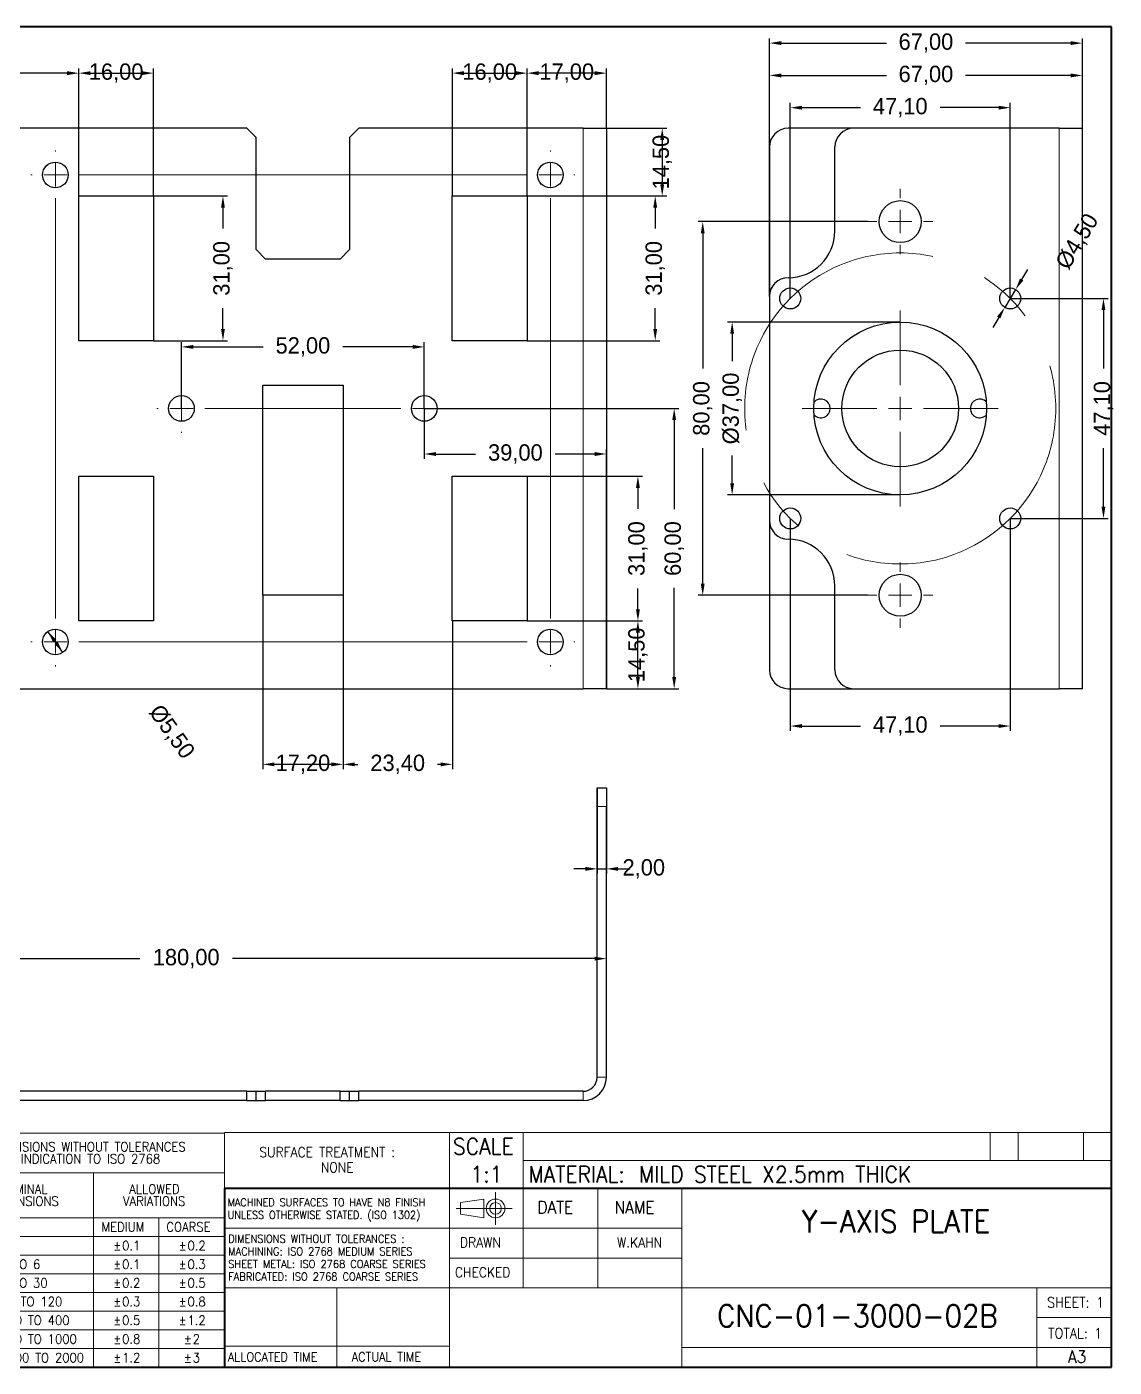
# Model space of a CAD drawing. Header units: millimetres. Extents: x 14 to 816, y 5 to 299.
# Drawn here: x 182.7 to 415.6, y 5 to 292 of the extents above; entities that cross this region are included whole.
import ezdxf

# ---------------------------------------------------------------- set-up
doc = ezdxf.new("R2010")
doc.units = ezdxf.units.MM
doc.header["$PDSIZE"] = -1
doc.linetypes.add('CENTERX2', pattern=[100, 64, -12, 12, -12])
doc.layers.get('0').update_dxf_attribs({"true_color": 0xffffff})
doc.layers.get('Defpoints').update_dxf_attribs({"true_color": 0xffffff})
doc.styles.add('textstyle10', font='standard')
doc.styles.add('textstyle108', font='standard')
doc.styles.add('textstyle109', font='standard')
doc.styles.add('textstyle11', font='standard')
doc.styles.add('textstyle110', font='standard')
doc.styles.add('textstyle111', font='standard')
doc.styles.add('textstyle112', font='standard')
doc.styles.add('textstyle113', font='standard')
doc.styles.add('textstyle114', font='standard')
doc.styles.add('textstyle115', font='standard')
doc.styles.add('textstyle116', font='standard')
doc.styles.add('textstyle117', font='standard')
doc.styles.add('textstyle118', font='standard')
doc.styles.add('textstyle119', font='standard')
doc.styles.add('textstyle12', font='standard')
doc.styles.add('textstyle120', font='standard')
doc.styles.add('textstyle121', font='standard')
doc.styles.add('textstyle122', font='standard')
doc.styles.add('textstyle123', font='standard')
doc.styles.add('textstyle124', font='standard')
doc.styles.add('textstyle125', font='standard')
doc.styles.add('textstyle13', font='standard')
doc.styles.add('textstyle14', font='standard')
doc.styles.add('textstyle15', font='standard')
doc.styles.add('textstyle16', font='standard')
doc.styles.add('textstyle17', font='standard')
doc.styles.add('textstyle18', font='standard')
doc.styles.add('textstyle19', font='standard')
doc.styles.add('textstyle20', font='standard')
doc.styles.add('textstyle21', font='standard')
doc.styles.add('textstyle22', font='standard')
doc.styles.add('textstyle23', font='standard')
doc.styles.add('textstyle24', font='standard')
doc.styles.add('textstyle25', font='standard')
doc.styles.add('textstyle26', font='standard')
doc.styles.add('textstyle27', font='standard')
doc.styles.add('textstyle28', font='standard')
doc.styles.add('textstyle29', font='standard')
doc.styles.add('textstyle30', font='standard')
doc.styles.add('textstyle31', font='standard')
doc.styles.add('textstyle32', font='standard')
doc.styles.add('textstyle33', font='standard')
doc.styles.add('textstyle34', font='standard')
doc.styles.add('textstyle35', font='standard')
doc.styles.add('textstyle36', font='standard')
doc.styles.add('textstyle37', font='standard')
doc.styles.add('textstyle38', font='standard')
doc.styles.add('textstyle39', font='standard')
doc.styles.add('textstyle40', font='standard')
doc.styles.add('textstyle41', font='standard')
doc.styles.add('textstyle42', font='standard')
doc.styles.add('textstyle43', font='standard')
doc.styles.add('textstyle44', font='standard')
doc.styles.add('textstyle45', font='standard')
doc.styles.add('textstyle46', font='standard')
doc.styles.add('textstyle47', font='standard')
doc.styles.add('textstyle48', font='standard')
doc.styles.add('textstyle49', font='standard')
doc.styles.add('textstyle50', font='standard')
doc.styles.add('textstyle51', font='standard')
doc.styles.add('textstyle52', font='standard')
doc.styles.add('textstyle53', font='standard')
doc.styles.add('textstyle54', font='standard')
doc.styles.add('textstyle55', font='standard')
doc.styles.add('textstyle56', font='standard')
doc.styles.add('textstyle57', font='standard')
doc.styles.add('textstyle9', font='standard')
doc.dimstyles.new('QCADDimStyle', dxfattribs={"dimtxt": 3.5, "dimasz": 2.5, "dimexe": 1, "dimexo": 0, "dimgap": 1.524, "dimtad": 1, "dimtoh": 1, "dimdec": 4, "dimzin": 0, "dimdsep": 46, "dimtxsty": 'Standard', "dimcen": 0.09, "dimadec": 0, "dimazin": 0, "dimtfac": 1, "dimtdec": 4, "dimtofl": 0, "dimtmove": 0, "dimatfit": 3, "dimfxl": 1, "dimtolj": 1, "dimtzin": 0, "dimarcsym": 0})

# ---------------------------------------------------------------- blocks, each defined once
blk = doc.blocks.new('SW_NOTE_1')
at = {"color": 0, "linetype": 'Continuous', "lineweight": 0, "char_height": 1.7, "attachment_point": 1}
for s, insert, style in [('DIMENSIONS WITHOUT TOLERANCES :', (0, 2.19), 'textstyle9'), ('MACHINING: ISO 2768 MEDIUM SERIES', (0, -0.51), 'textstyle10'), ('SHEET METAL: ISO 2768 COARSE SERIES', (0, -3.21), 'textstyle11'), ('FABRICATED: ISO 2768 COARSE SERIES', (0, -5.91), 'textstyle12')]:
    blk.add_mtext(s, dxfattribs=dict(at, insert=insert, style=style))
blk = doc.blocks.new('SW_NOTE_2')
at = {"color": 0, "linetype": 'Continuous', "lineweight": 0, "char_height": 1.67, "attachment_point": 1}
for s, insert, style in [('MACHINED SURFACES TO HAVE N8 FINISH', (0, 2.15), 'textstyle13'), ('UNLESS OTHERWISE STATED. (ISO 1302)', (0, -0.52), 'textstyle14')]:
    blk.add_mtext(s, dxfattribs=dict(at, insert=insert, style=style))
blk = doc.blocks.new('SW_TABLEANNOTATION_0')
at = {"color": 0, "linetype": 'Continuous', "lineweight": 0}
for p, q in [((0, 0), (0, -50.13)), ((56, 0), (0, 0)), ((56, -50.13), (56, 0)), ((0, -8.5), (56, -8.5)), ((28, -8.5), (28, -50.13)), ((0, -18.12), (56, -18.12)), ((42, -18.12), (42, -50.13)), ((0, -22.13), (56, -22.13)), ((0, -26.13), (56, -26.13)), ((0, -30.13), (56, -30.13)), ((0, -34.12), (56, -34.12)), ((0, -38.13), (56, -38.13)), ((0, -42.13), (56, -42.13)), ((0, -46.13), (56, -46.13)), ((0, -50.13), (56, -50.13))]:
    blk.add_line(p, q, dxfattribs=at)
at = {"color": 0, "linetype": 'Continuous', "lineweight": 0, "char_height": 2, "attachment_point": 1}
for s, insert, style in [('DIMENSIONS WITHOUT TOLERANCES', (5.31, -1.92), 'textstyle15'), ('INDICATION TO ISO 2768', (12.42, -4.51), 'textstyle16'), ('NOMINAL', (7.74, -10.99), 'textstyle17'), ('ALLOWED', (35.64, -10.99), 'textstyle19'), ('DIMENSIONS', (6.01, -13.57), 'textstyle18'), ('VARIATIONS', (34.3, -13.57), 'textstyle20'), ('MEDIUM', (29.67, -19.09), 'textstyle21'), ('COARSE', (43.58, -19.09), 'textstyle22'), ('0.5 TO 3', (0.5, -23.09), 'textstyle23'), ('%%p', (32.2, -23.09), 'textstyle24'), ('0.1', (34.11, -23.09), 'textstyle25'), ('%%p', (46.2, -23.09), 'textstyle26'), ('0.2', (48.11, -23.09), 'textstyle27'), ('OVER 3 TO 6', (0.5, -27.09), 'textstyle28'), ('%%p', (32.2, -27.09), 'textstyle29'), ('0.1', (34.11, -27.09), 'textstyle30'), ('%%p', (46.2, -27.09), 'textstyle31'), ('0.3', (48.11, -27.09), 'textstyle32'), ('OVER 6 TO 30', (0.5, -31.09), 'textstyle33'), ('%%p', (32.2, -31.09), 'textstyle34'), ('0.2', (34.11, -31.09), 'textstyle35'), ('%%p', (46.2, -31.09), 'textstyle36'), ('0.5', (48.11, -31.09), 'textstyle37'), ('OVER 30 TO 120', (0.5, -35.09), 'textstyle38'), ('%%p', (32.2, -35.09), 'textstyle39'), ('0.3', (34.11, -35.09), 'textstyle40'), ('%%p', (46.2, -35.09), 'textstyle41'), ('0.8', (48.11, -35.09), 'textstyle42'), ('OVER 120 TO 400', (0.5, -39.09), 'textstyle43'), ('%%p', (32.2, -39.09), 'textstyle44'), ('0.5', (34.11, -39.09), 'textstyle45'), ('%%p', (46.2, -39.09), 'textstyle46'), ('1.2', (48.11, -39.09), 'textstyle47'), ('OVER 400 TO 1000', (0.5, -43.09), 'textstyle48'), ('%%p', (32.2, -43.09), 'textstyle49'), ('0.8', (34.11, -43.09), 'textstyle50'), ('%%p', (47.31, -43.09), 'textstyle51'), ('2', (49.21, -43.09), 'textstyle52'), ('OVER 1000 TO 2000', (0.5, -47.09), 'textstyle53'), ('%%p', (32.2, -47.09), 'textstyle54'), ('1.2', (34.11, -47.09), 'textstyle55'), ('%%p', (47.31, -47.09), 'textstyle56'), ('3', (49.21, -47.09), 'textstyle57')]:
    blk.add_mtext(s, dxfattribs=dict(at, insert=insert, style=style))
blk = doc.blocks.new('*D70')
at = {"color": 0, "linetype": 'Continuous', "lineweight": -2}
for p, q in [((273.82, 255.78), (273.82, 283.08)), ((276.32, 282.08), (287.32, 282.08)), ((289.82, 255.78), (289.82, 283.08))]:
    blk.add_line(p, q, dxfattribs=at)
at = {"color": 0}
for points in [[(276.32, 282.5), (276.32, 281.66), (273.82, 282.08)], [(287.32, 281.66), (287.32, 282.5), (289.82, 282.08)]]:
    blk.add_solid(points, dxfattribs=at)
at = {"layer": 'Defpoints', "color": 0}
for p in [(289.82, 282.08), (273.82, 255.78), (289.82, 255.78)]:
    blk.add_point(p, dxfattribs=at)
at = {"color": 0, "lineweight": 0, "insert": (281.82, 282.08), "char_height": 3.5, "attachment_point": 5}
blk.add_mtext('16,00', dxfattribs=at)
blk = doc.blocks.new('*D75')
at = {"color": 0, "linetype": 'Continuous', "lineweight": -2}
for p, q in [((289.82, 164.78), (314.56, 164.78)), ((313.56, 152.78), (313.56, 162.28)), ((306.82, 150.28), (314.56, 150.28))]:
    blk.add_line(p, q, dxfattribs=at)
at = {"color": 0}
for points in [[(313.98, 162.28), (313.14, 162.28), (313.56, 164.78)], [(313.14, 152.78), (313.98, 152.78), (313.56, 150.28)]]:
    blk.add_solid(points, dxfattribs=at)
at = {"layer": 'Defpoints', "color": 0}
for p in [(289.82, 164.78), (313.56, 164.78), (306.82, 150.28)]:
    blk.add_point(p, dxfattribs=at)
at = {"color": 0, "lineweight": 0, "insert": (313.56, 157.53), "char_height": 3.5, "attachment_point": 5, "rotation": 90}
blk.add_mtext('14,50', dxfattribs=at)
blk = doc.blocks.new('*D76')
at = {"color": 0, "linetype": 'Continuous', "lineweight": -2}
for p, q in [((289.82, 195.78), (314.56, 195.78)), ((313.56, 193.28), (313.56, 188.81)), ((313.56, 167.28), (313.56, 171.76)), ((289.82, 164.78), (314.56, 164.78))]:
    blk.add_line(p, q, dxfattribs=at)
at = {"color": 0}
for points in [[(313.98, 193.28), (313.14, 193.28), (313.56, 195.78)], [(313.14, 167.28), (313.98, 167.28), (313.56, 164.78)]]:
    blk.add_solid(points, dxfattribs=at)
at = {"layer": 'Defpoints', "color": 0}
for p in [(289.82, 195.78), (289.82, 164.78), (313.56, 164.78)]:
    blk.add_point(p, dxfattribs=at)
at = {"color": 0, "lineweight": 0, "insert": (313.56, 180.28), "char_height": 3.5, "attachment_point": 5, "rotation": 90}
blk.add_mtext('31,00', dxfattribs=at)
blk = doc.blocks.new('*D77')
at = {"color": 0, "linetype": 'Continuous', "lineweight": -2}
for p, q in [((306.82, 270.28), (319.77, 270.28)), ((318.77, 267.78), (318.77, 258.28)), ((289.82, 255.78), (319.77, 255.78))]:
    blk.add_line(p, q, dxfattribs=at)
at = {"color": 0}
for points in [[(319.18, 267.78), (318.35, 267.78), (318.77, 270.28)], [(318.35, 258.28), (319.18, 258.28), (318.77, 255.78)]]:
    blk.add_solid(points, dxfattribs=at)
at = {"layer": 'Defpoints', "color": 0}
for p in [(306.82, 270.28), (289.82, 255.78), (318.77, 255.78)]:
    blk.add_point(p, dxfattribs=at)
at = {"color": 0, "lineweight": 0, "insert": (318.77, 263.03), "char_height": 3.5, "attachment_point": 5, "rotation": 90}
blk.add_mtext('14,50', dxfattribs=at)
blk = doc.blocks.new('*D78')
at = {"color": 0, "linetype": 'Continuous', "lineweight": -2}
for p, q in [((289.82, 255.78), (318.27, 255.78)), ((317.27, 253.28), (317.27, 248.81)), ((317.27, 227.28), (317.27, 231.76)), ((289.82, 224.78), (318.27, 224.78))]:
    blk.add_line(p, q, dxfattribs=at)
at = {"color": 0}
for points in [[(317.68, 253.28), (316.85, 253.28), (317.27, 255.78)], [(316.85, 227.28), (317.68, 227.28), (317.27, 224.78)]]:
    blk.add_solid(points, dxfattribs=at)
at = {"layer": 'Defpoints', "color": 0}
for p in [(289.82, 255.78), (289.82, 224.78), (317.27, 224.78)]:
    blk.add_point(p, dxfattribs=at)
at = {"color": 0, "lineweight": 0, "insert": (317.27, 240.28), "char_height": 3.5, "attachment_point": 5, "rotation": 90}
blk.add_mtext('31,00', dxfattribs=at)
blk = doc.blocks.new('*D79')
at = {"color": 0, "linetype": 'Continuous', "lineweight": -2}
for p, q in [((193.82, 255.78), (193.82, 283.08)), ((196.32, 282.08), (207.32, 282.08)), ((209.82, 255.78), (209.82, 283.08))]:
    blk.add_line(p, q, dxfattribs=at)
at = {"color": 0}
for points in [[(196.32, 282.5), (196.32, 281.66), (193.82, 282.08)], [(207.32, 281.66), (207.32, 282.5), (209.82, 282.08)]]:
    blk.add_solid(points, dxfattribs=at)
at = {"layer": 'Defpoints', "color": 0}
for p in [(209.82, 282.08), (193.82, 255.78), (209.82, 255.78)]:
    blk.add_point(p, dxfattribs=at)
at = {"color": 0, "lineweight": 0, "insert": (201.82, 282.08), "char_height": 3.5, "attachment_point": 5}
blk.add_mtext('16,00', dxfattribs=at)
blk = doc.blocks.new('*D80')
at = {"color": 0, "linetype": 'Continuous', "lineweight": -2}
for p, q in [((126.82, 270.28), (126.82, 283.08)), ((129.32, 282.08), (151.87, 282.08)), ((191.32, 282.08), (168.76, 282.08)), ((193.82, 255.78), (193.82, 283.08))]:
    blk.add_line(p, q, dxfattribs=at)
at = {"color": 0}
for points in [[(129.32, 282.5), (129.32, 281.66), (126.82, 282.08)], [(191.32, 281.66), (191.32, 282.5), (193.82, 282.08)]]:
    blk.add_solid(points, dxfattribs=at)
at = {"layer": 'Defpoints', "color": 0}
for p in [(126.82, 282.08), (126.82, 270.28), (193.82, 255.78)]:
    blk.add_point(p, dxfattribs=at)
at = {"color": 0, "lineweight": 0, "insert": (160.32, 282.08), "char_height": 3.5, "attachment_point": 5}
blk.add_mtext('67,00', dxfattribs=at)
blk = doc.blocks.new('*D81')
at = {"color": 0, "linetype": 'Continuous', "lineweight": -2}
for p, q in [((289.82, 255.78), (289.82, 283.08)), ((304.32, 282.08), (292.32, 282.08)), ((306.82, 270.28), (306.82, 283.08))]:
    blk.add_line(p, q, dxfattribs=at)
at = {"color": 0}
for points in [[(292.32, 282.5), (292.32, 281.66), (289.82, 282.08)], [(304.32, 281.66), (304.32, 282.5), (306.82, 282.08)]]:
    blk.add_solid(points, dxfattribs=at)
at = {"layer": 'Defpoints', "color": 0}
for p in [(289.82, 282.08), (306.82, 270.28), (289.82, 255.78)]:
    blk.add_point(p, dxfattribs=at)
at = {"color": 0, "lineweight": 0, "insert": (298.32, 282.08), "char_height": 3.5, "attachment_point": 5}
blk.add_mtext('17,00', dxfattribs=at)
blk = doc.blocks.new('*D82')
at = {"color": 0, "linetype": 'Continuous', "lineweight": -2}
for p, q in [((233.22, 170.28), (233.22, 133.08)), ((250.42, 170.28), (250.42, 133.08)), ((247.92, 134.08), (235.72, 134.08))]:
    blk.add_line(p, q, dxfattribs=at)
at = {"color": 0}
for points in [[(235.72, 134.49), (235.72, 133.66), (233.22, 134.08)], [(247.92, 133.66), (247.92, 134.49), (250.42, 134.08)]]:
    blk.add_solid(points, dxfattribs=at)
at = {"layer": 'Defpoints', "color": 0}
for p in [(233.22, 170.28), (250.42, 170.28), (233.22, 134.08)]:
    blk.add_point(p, dxfattribs=at)
at = {"color": 0, "lineweight": 0, "insert": (241.82, 134.08), "char_height": 3.5, "attachment_point": 5}
blk.add_mtext('17,20', dxfattribs=at)
blk = doc.blocks.new('*D83')
at = {"color": 0, "linetype": 'Continuous', "lineweight": -2}
for p, q in [((250.42, 170.28), (250.42, 133.08)), ((273.82, 164.78), (273.82, 133.08)), ((252.92, 134.08), (253.59, 134.08)), ((271.32, 134.08), (270.64, 134.08))]:
    blk.add_line(p, q, dxfattribs=at)
at = {"color": 0}
for points in [[(252.92, 134.49), (252.92, 133.66), (250.42, 134.08)], [(271.32, 133.66), (271.32, 134.49), (273.82, 134.08)]]:
    blk.add_solid(points, dxfattribs=at)
at = {"layer": 'Defpoints', "color": 0}
for p in [(250.42, 170.28), (273.82, 164.78), (250.42, 134.08)]:
    blk.add_point(p, dxfattribs=at)
at = {"color": 0, "lineweight": 0, "insert": (262.12, 134.08), "char_height": 3.5, "attachment_point": 5}
blk.add_mtext('23,40', dxfattribs=at)
blk = doc.blocks.new('*D84')
at = {"color": 0, "linetype": 'Continuous', "lineweight": -2}
for p, q in [((215.82, 210.28), (215.82, 224.46)), ((267.82, 210.28), (267.82, 224.46)), ((218.32, 223.46), (233.29, 223.46)), ((265.32, 223.46), (250.34, 223.46))]:
    blk.add_line(p, q, dxfattribs=at)
at = {"color": 0}
for points in [[(218.32, 223.88), (218.32, 223.04), (215.82, 223.46)], [(265.32, 223.04), (265.32, 223.88), (267.82, 223.46)]]:
    blk.add_solid(points, dxfattribs=at)
at = {"layer": 'Defpoints', "color": 0}
for p in [(215.82, 223.46), (215.82, 210.28), (267.82, 210.28)]:
    blk.add_point(p, dxfattribs=at)
at = {"color": 0, "lineweight": 0, "insert": (241.82, 223.46), "char_height": 3.5, "attachment_point": 5}
blk.add_mtext('52,00', dxfattribs=at)
blk = doc.blocks.new('*D85')
at = {"color": 0, "linetype": 'Continuous', "lineweight": -2}
for p, q in [((267.82, 210.28), (267.82, 199.53)), ((306.82, 150.28), (306.82, 201.53)), ((270.32, 200.53), (278.79, 200.53)), ((304.32, 200.53), (295.84, 200.53))]:
    blk.add_line(p, q, dxfattribs=at)
at = {"color": 0}
for points in [[(270.32, 200.94), (270.32, 200.11), (267.82, 200.53)], [(304.32, 200.11), (304.32, 200.94), (306.82, 200.53)]]:
    blk.add_solid(points, dxfattribs=at)
at = {"layer": 'Defpoints', "color": 0}
for p in [(267.82, 210.28), (267.82, 200.53), (306.82, 150.28)]:
    blk.add_point(p, dxfattribs=at)
at = {"color": 0, "lineweight": 0, "insert": (287.32, 200.53), "char_height": 3.5, "attachment_point": 5}
blk.add_mtext('39,00', dxfattribs=at)
blk = doc.blocks.new('*D86')
at = {"color": 0, "linetype": 'Continuous', "lineweight": -2}
for p, q in [((190.42, 158.05), (187.21, 162.52)), ((188.67, 160.49), (188.96, 160.08))]:
    blk.add_line(p, q, dxfattribs=at)
at = {"color": 0}
for points in [[(189.01, 160.73), (188.33, 160.24), (187.21, 162.52)], [(188.62, 159.84), (189.3, 160.32), (190.42, 158.05)]]:
    blk.add_solid(points, dxfattribs=at)
at = {"layer": 'Defpoints', "color": 0}
for p in [(187.21, 162.52), (190.42, 158.05)]:
    blk.add_point(p, dxfattribs=at)
at = {"color": 0, "lineweight": 0, "insert": (213.58, 140.94), "char_height": 3.5, "attachment_point": 5, "rotation": 305.6692}
blk.add_mtext('%%c5,50', dxfattribs=at)
blk = doc.blocks.new('*D87')
at = {"color": 0, "linetype": 'Continuous', "lineweight": -2}
for p, q in [((267.82, 210.28), (322.33, 210.28)), ((321.33, 207.78), (321.33, 188.72)), ((321.33, 152.78), (321.33, 171.84)), ((306.82, 150.28), (322.33, 150.28))]:
    blk.add_line(p, q, dxfattribs=at)
at = {"color": 0}
for points in [[(321.74, 207.78), (320.91, 207.78), (321.33, 210.28)], [(320.91, 152.78), (321.74, 152.78), (321.33, 150.28)]]:
    blk.add_solid(points, dxfattribs=at)
at = {"layer": 'Defpoints', "color": 0}
for p in [(267.82, 210.28), (306.82, 150.28), (321.33, 150.28)]:
    blk.add_point(p, dxfattribs=at)
at = {"color": 0, "lineweight": 0, "insert": (321.33, 180.28), "char_height": 3.5, "attachment_point": 5, "rotation": 90}
blk.add_mtext('60,00', dxfattribs=at)
blk = doc.blocks.new('*D88')
at = {"color": 0, "linetype": 'Continuous', "lineweight": -2}
for p, q in [((209.82, 255.78), (225.69, 255.78)), ((224.69, 253.28), (224.69, 248.81)), ((224.69, 227.28), (224.69, 231.76)), ((209.82, 224.78), (225.69, 224.78))]:
    blk.add_line(p, q, dxfattribs=at)
at = {"color": 0}
for points in [[(225.11, 253.28), (224.28, 253.28), (224.69, 255.78)], [(224.28, 227.28), (225.11, 227.28), (224.69, 224.78)]]:
    blk.add_solid(points, dxfattribs=at)
at = {"layer": 'Defpoints', "color": 0}
for p in [(209.82, 255.78), (209.82, 224.78), (224.69, 224.78)]:
    blk.add_point(p, dxfattribs=at)
at = {"color": 0, "lineweight": 0, "insert": (224.69, 240.28), "char_height": 3.5, "attachment_point": 5, "rotation": 90}
blk.add_mtext('31,00', dxfattribs=at)
blk = doc.blocks.new('SW_CENTERMARKSYMBOL_0')
at = {"color": 0, "linetype": 'Continuous', "lineweight": 0}
for p, q in [((0, 5), (0, 5.25)), ((-5, 0), (-5.25, 0)), ((0, 0), (-2.5, 0)), ((0, 0), (0, 2.5)), ((0, 0), (0, -2.5)), ((0, 0), (2.5, 0)), ((5, 0), (5.25, 0)), ((0, -5), (0, -5.25))]:
    blk.add_line(p, q, dxfattribs=at)
blk = doc.blocks.new('SW_CENTERMARKSYMBOL_1')
at = {"color": 0, "linetype": 'Continuous', "lineweight": 0}
for p, q in [((0, 5), (0, 5.25)), ((-5, 0), (-5.25, 0)), ((0, 0), (-2.5, 0)), ((0, 0), (0, 2.5)), ((0, 0), (0, -2.5)), ((0, 0), (2.5, 0)), ((5, 0), (5.25, 0)), ((0, -5), (0, -5.25))]:
    blk.add_line(p, q, dxfattribs=at)
blk = doc.blocks.new('SW_CENTERMARKSYMBOL_2')
at = {"color": 0, "linetype": 'Continuous', "lineweight": 0}
for p, q in [((0, 5), (0, 5.25)), ((-5, 0), (-5.25, 0)), ((0, 0), (-2.5, 0)), ((0, 0), (0, 2.5)), ((0, 0), (0, -2.5)), ((0, 0), (2.5, 0)), ((5, 0), (5.25, 0)), ((0, -5), (0, -5.25))]:
    blk.add_line(p, q, dxfattribs=at)
blk = doc.blocks.new('SW_CENTERMARKSYMBOL_3')
at = {"color": 0, "linetype": 'Continuous', "lineweight": 0}
for p, q in [((0, 5), (0, 5.25)), ((-5, 0), (-5.25, 0)), ((0, 0), (-2.5, 0)), ((0, 0), (0, 2.5)), ((0, 0), (0, -2.5)), ((0, 0), (2.5, 0)), ((5, 0), (5.25, 0)), ((0, -95), (0, -5)), ((-27, -45), (-27, -44.75)), ((-27, -50), (-27, -47.5)), ((-32, -50), (-32.25, -50)), ((-27, -50), (-29.5, -50)), ((-27, -50), (-27, -52.5)), ((-27, -50), (-24.5, -50)), ((-22, -50), (-21.75, -50)), ((-27, -55), (-27, -55.25)), ((0, -100), (0, -97.5)), ((-5, -100), (-5.25, -100)), ((0, -100), (-2.5, -100)), ((0, -100), (0, -102.5)), ((0, -100), (2.5, -100)), ((5, -100), (5.25, -100)), ((0, -105), (0, -105.25))]:
    blk.add_line(p, q, dxfattribs=at)
blk = doc.blocks.new('SW_CENTERMARKSYMBOL_4')
at = {"color": 0, "linetype": 'Continuous', "lineweight": 0}
for p, q in [((0, 5), (0, 5.25)), ((106, 5), (106, 5.25)), ((-5, 0), (-5.25, 0)), ((0, 0), (-2.5, 0)), ((0, 0), (0, 2.5)), ((0, 0), (0, -2.5)), ((0, 0), (2.5, 0)), ((5, 0), (101, 0)), ((106, 0), (103.5, 0)), ((106, 0), (106, 2.5)), ((106, 0), (106, -2.5)), ((106, 0), (108.5, 0)), ((111, 0), (111.25, 0)), ((0, -95), (0, -5)), ((106, -95), (106, -5)), ((27, -45), (27, -44.75)), ((79, -45), (79, -44.75)), ((27, -50), (27, -47.5)), ((79, -50), (79, -47.5)), ((22, -50), (21.75, -50)), ((27, -50), (24.5, -50)), ((27, -50), (27, -52.5)), ((27, -50), (29.5, -50)), ((32, -50), (74, -50)), ((79, -50), (76.5, -50)), ((79, -50), (79, -52.5)), ((79, -50), (81.5, -50)), ((84, -50), (84.25, -50)), ((27, -55), (27, -55.25)), ((79, -55), (79, -55.25)), ((0, -100), (0, -97.5)), ((106, -100), (106, -97.5)), ((-5, -100), (-5.25, -100)), ((0, -100), (-2.5, -100)), ((0, -100), (0, -102.5)), ((0, -100), (2.5, -100)), ((5, -100), (101, -100)), ((106, -100), (103.5, -100)), ((106, -100), (106, -102.5)), ((106, -100), (108.5, -100)), ((111, -100), (111.25, -100)), ((0, -105), (0, -105.25)), ((106, -105), (106, -105.25))]:
    blk.add_line(p, q, dxfattribs=at)
blk = doc.blocks.new('*D89')
at = {"color": 0, "linetype": 'Continuous', "lineweight": -2}
for p, q in [((346.19, 233.83), (346.19, 275.69)), ((393.29, 233.83), (393.29, 275.69)), ((348.69, 274.69), (361.21, 274.69)), ((390.79, 274.69), (378.26, 274.69))]:
    blk.add_line(p, q, dxfattribs=at)
at = {"color": 0}
for points in [[(348.69, 275.1), (348.69, 274.27), (346.19, 274.69)], [(390.79, 274.27), (390.79, 275.1), (393.29, 274.69)]]:
    blk.add_solid(points, dxfattribs=at)
at = {"layer": 'Defpoints', "color": 0}
for p in [(393.29, 274.69), (346.19, 233.83), (393.29, 233.83)]:
    blk.add_point(p, dxfattribs=at)
at = {"color": 0, "lineweight": 0, "insert": (369.74, 274.69), "char_height": 3.5, "attachment_point": 5}
blk.add_mtext('47,10', dxfattribs=at)
blk = doc.blocks.new('*D90')
at = {"color": 0, "linetype": 'Continuous', "lineweight": -2}
for p, q in [((393.29, 233.83), (414.26, 233.83)), ((413.26, 231.33), (413.26, 218.81)), ((413.26, 189.23), (413.26, 201.76)), ((393.29, 186.73), (414.26, 186.73))]:
    blk.add_line(p, q, dxfattribs=at)
at = {"color": 0}
for points in [[(413.67, 231.33), (412.84, 231.33), (413.26, 233.83)], [(412.84, 189.23), (413.67, 189.23), (413.26, 186.73)]]:
    blk.add_solid(points, dxfattribs=at)
at = {"layer": 'Defpoints', "color": 0}
for p in [(393.29, 233.83), (393.29, 186.73), (413.26, 186.73)]:
    blk.add_point(p, dxfattribs=at)
at = {"color": 0, "lineweight": 0, "insert": (413.26, 210.28), "char_height": 3.5, "attachment_point": 5, "rotation": 90}
blk.add_mtext('47,10', dxfattribs=at)
blk = doc.blocks.new('*D91')
at = {"color": 0, "linetype": 'Continuous', "lineweight": -2}
for p, q in [((369.74, 228.78), (332.74, 228.78)), ((333.74, 226.28), (333.74, 220.39)), ((333.74, 194.28), (333.74, 200.18)), ((369.74, 191.78), (332.74, 191.78))]:
    blk.add_line(p, q, dxfattribs=at)
at = {"color": 0}
for points in [[(334.16, 226.28), (333.32, 226.28), (333.74, 228.78)], [(333.32, 194.28), (334.16, 194.28), (333.74, 191.78)]]:
    blk.add_solid(points, dxfattribs=at)
at = {"layer": 'Defpoints', "color": 0}
for p in [(369.74, 228.78), (333.74, 191.78), (369.74, 191.78)]:
    blk.add_point(p, dxfattribs=at)
at = {"color": 0, "lineweight": 0, "insert": (333.74, 210.28), "char_height": 3.5, "attachment_point": 5, "rotation": 90}
blk.add_mtext('%%c37,00', dxfattribs=at)
blk = doc.blocks.new('*D92')
at = {"color": 0, "linetype": 'Continuous', "lineweight": -2}
for p, q in [((362.74, 250.28), (326.44, 250.28)), ((327.44, 247.78), (327.44, 218.81)), ((327.44, 172.78), (327.44, 201.76)), ((362.74, 170.28), (326.44, 170.28))]:
    blk.add_line(p, q, dxfattribs=at)
at = {"color": 0}
for points in [[(327.85, 247.78), (327.02, 247.78), (327.44, 250.28)], [(327.02, 172.78), (327.85, 172.78), (327.44, 170.28)]]:
    blk.add_solid(points, dxfattribs=at)
at = {"layer": 'Defpoints', "color": 0}
for p in [(362.74, 250.28), (327.44, 170.28), (362.74, 170.28)]:
    blk.add_point(p, dxfattribs=at)
at = {"color": 0, "lineweight": 0, "insert": (327.44, 210.28), "char_height": 3.5, "attachment_point": 5, "rotation": 90}
blk.add_mtext('80,00', dxfattribs=at)
blk = doc.blocks.new('*D93')
at = {"color": 0, "linetype": 'Continuous', "lineweight": -2}
for p, q in [((395.75, 237.9), (397.04, 240.03)), ((394.45, 235.76), (392.12, 231.91)), ((390.83, 229.77), (389.53, 227.63))]:
    blk.add_line(p, q, dxfattribs=at)
at = {"color": 0}
for points in [[(395.39, 238.11), (396.11, 237.68), (394.45, 235.76)], [(391.18, 229.55), (390.47, 229.99), (392.12, 231.91)]]:
    blk.add_solid(points, dxfattribs=at)
at = {"layer": 'Defpoints', "color": 0}
for p in [(394.45, 235.76), (392.12, 231.91)]:
    blk.add_point(p, dxfattribs=at)
at = {"color": 0, "lineweight": 0, "insert": (407.8, 245.95), "char_height": 3.5, "attachment_point": 5, "rotation": 58.8043}
blk.add_mtext('%%c4,50', dxfattribs=at)
blk = doc.blocks.new('*D94')
at = {"color": 0, "linetype": 'Continuous', "lineweight": -2}
for p, q in [((341.74, 234.28), (341.74, 282.59)), ((344.24, 281.59), (366.8, 281.59)), ((406.24, 281.59), (383.68, 281.59)), ((408.74, 270.28), (408.74, 282.59))]:
    blk.add_line(p, q, dxfattribs=at)
at = {"color": 0}
for points in [[(344.24, 282), (344.24, 281.17), (341.74, 281.59)], [(406.24, 281.17), (406.24, 282), (408.74, 281.59)]]:
    blk.add_solid(points, dxfattribs=at)
at = {"layer": 'Defpoints', "color": 0}
for p in [(341.74, 281.59), (408.74, 270.28), (341.74, 234.28)]:
    blk.add_point(p, dxfattribs=at)
at = {"color": 0, "lineweight": 0, "insert": (375.24, 281.59), "char_height": 3.5, "attachment_point": 5}
blk.add_mtext('67,00', dxfattribs=at)
blk = doc.blocks.new('*D95')
at = {"color": 0, "linetype": 'Continuous', "lineweight": -2}
for p, q in [((341.74, 234.28), (341.74, 289.51)), ((344.24, 288.51), (366.8, 288.51)), ((406.24, 288.51), (383.68, 288.51)), ((408.74, 270.28), (408.74, 289.51))]:
    blk.add_line(p, q, dxfattribs=at)
at = {"color": 0}
for points in [[(344.24, 288.93), (344.24, 288.1), (341.74, 288.51)], [(406.24, 288.1), (406.24, 288.93), (408.74, 288.51)]]:
    blk.add_solid(points, dxfattribs=at)
at = {"layer": 'Defpoints', "color": 0}
for p in [(408.74, 288.51), (408.74, 270.28), (341.74, 234.28)]:
    blk.add_point(p, dxfattribs=at)
at = {"color": 0, "lineweight": 0, "insert": (375.24, 288.51), "char_height": 3.5, "attachment_point": 5}
blk.add_mtext('67,00', dxfattribs=at)
blk = doc.blocks.new('*D96')
at = {"color": 0, "linetype": 'Continuous', "lineweight": -2}
for p, q in [((346.19, 186.73), (346.19, 141.28)), ((393.29, 186.73), (393.29, 141.28)), ((348.69, 142.28), (361.21, 142.28)), ((390.79, 142.28), (378.26, 142.28))]:
    blk.add_line(p, q, dxfattribs=at)
at = {"color": 0}
for points in [[(348.69, 142.7), (348.69, 141.87), (346.19, 142.28)], [(390.79, 141.87), (390.79, 142.7), (393.29, 142.28)]]:
    blk.add_solid(points, dxfattribs=at)
at = {"layer": 'Defpoints', "color": 0}
for p in [(346.19, 186.73), (393.29, 186.73), (346.19, 142.28)]:
    blk.add_point(p, dxfattribs=at)
at = {"color": 0, "lineweight": 0, "insert": (369.74, 142.28), "char_height": 3.5, "attachment_point": 5}
blk.add_mtext('47,10', dxfattribs=at)
blk = doc.blocks.new('SW_CENTERMARKSYMBOL_5')
at = {"color": 0, "linetype": 'Continuous', "lineweight": 0}
for p, q in [((0, 5), (0, 7)), ((-5, 0), (-7, 0)), ((0, 0), (-2.5, 0)), ((0, 0), (0, 2.5)), ((0, 0), (0, -2.5)), ((0, 0), (2.5, 0)), ((5, 0), (7, 0)), ((0, -5), (0, -7))]:
    blk.add_line(p, q, dxfattribs=at)
blk = doc.blocks.new('SW_CENTERMARKSYMBOL_6')
at = {"color": 0, "linetype": 'Continuous', "lineweight": 0}
for p, q in [((0, 5), (0, 7)), ((-5, 0), (-7, 0)), ((0, 0), (-2.5, 0)), ((0, 0), (0, 2.5)), ((0, 0), (0, -2.5)), ((0, 0), (2.5, 0)), ((5, 0), (7, 0)), ((0, -5), (0, -7))]:
    blk.add_line(p, q, dxfattribs=at)
blk = doc.blocks.new('SW_CENTERMARKSYMBOL_7')
at = {"color": 0, "linetype": 'Continuous', "lineweight": 0}
for p, q in [((0, 5), (0, 21)), ((-5, 0), (-21, 0)), ((0, 0), (-2.5, 0)), ((0, 0), (0, 2.5)), ((0, 0), (0, -2.5)), ((0, 0), (2.5, 0)), ((5, 0), (21, 0)), ((0, -5), (0, -21))]:
    blk.add_line(p, q, dxfattribs=at)
blk = doc.blocks.new('*D106')
at = {"color": 0, "linetype": 'Continuous', "lineweight": -2}
for p, q in [((304.82, 129.08), (304.82, 110.7)), ((306.82, 129.08), (306.82, 110.7)), ((302.32, 111.7), (299.82, 111.7)), ((304.82, 111.7), (306.82, 111.7)), ((309.32, 111.7), (311.82, 111.7))]:
    blk.add_line(p, q, dxfattribs=at)
at = {"color": 0}
for points in [[(302.32, 111.28), (302.32, 112.12), (304.82, 111.7)], [(309.32, 112.12), (309.32, 111.28), (306.82, 111.7)]]:
    blk.add_solid(points, dxfattribs=at)
at = {"layer": 'Defpoints', "color": 0}
for p in [(304.82, 129.08), (306.82, 129.08), (306.82, 111.7)]:
    blk.add_point(p, dxfattribs=at)
at = {"color": 0, "lineweight": 0, "insert": (314.82, 111.7), "char_height": 3.5, "attachment_point": 5}
blk.add_mtext('2,00', dxfattribs=at)
blk = doc.blocks.new('*D107')
at = {"color": 0, "linetype": 'Continuous', "lineweight": -2}
for p, q in [((126.82, 67.08), (126.82, 93.48)), ((129.32, 92.48), (206.87, 92.48)), ((304.32, 92.48), (226.76, 92.48)), ((306.82, 67.08), (306.82, 93.48))]:
    blk.add_line(p, q, dxfattribs=at)
at = {"color": 0}
for points in [[(129.32, 92.89), (129.32, 92.06), (126.82, 92.48)], [(304.32, 92.06), (304.32, 92.89), (306.82, 92.48)]]:
    blk.add_solid(points, dxfattribs=at)
at = {"layer": 'Defpoints', "color": 0}
for p in [(306.82, 92.48), (126.82, 67.08), (306.82, 67.08)]:
    blk.add_point(p, dxfattribs=at)
at = {"color": 0, "lineweight": 0, "insert": (216.82, 92.48), "char_height": 3.5, "attachment_point": 5}
blk.add_mtext('180,00', dxfattribs=at)

msp = doc.modelspace()

# ---------------------------------------------------------------- linework, layer by layer
at = {"color": 7, "linetype": 'Continuous', "lineweight": 40, "true_color": 0xffffff}
for p, q in [((415, 292), (15, 292)), ((415, 5), (415, 292)), ((415, 43.25), (225, 43.25)), ((225, 43.25), (225, 5)), ((15, 5), (415, 5))]:
    msp.add_line(p, q, dxfattribs=at)
at = {"color": 7, "linetype": 'Continuous', "lineweight": 30, "true_color": 0xffffff}
for p, q in [((229.816, 270.283), (131.816, 270.283)), ((229.816, 270.283), (231.816, 268.283)), ((251.816, 268.283), (253.816, 270.283)), ((301.816, 270.283), (253.816, 270.283)), ((301.816, 270.283), (306.816, 270.283)), ((306.816, 270.283), (306.816, 150.283)), ((359.739, 270.283), (345.739, 270.283)), ((403.739, 270.283), (359.739, 270.283)), ((403.739, 270.283), (408.739, 270.283)), ((408.739, 150.283), (408.739, 270.283)), ((231.816, 244.283), (231.816, 268.283)), ((251.816, 268.283), (251.816, 244.283)), ((341.739, 266.283), (341.739, 234.283)), ((355.739, 248.283), (355.739, 266.283)), ((193.816, 255.783), (209.816, 255.783)), ((193.816, 224.783), (193.816, 255.783)), ((209.816, 255.783), (209.816, 224.783)), ((273.816, 255.783), (289.816, 255.783)), ((273.816, 224.783), (273.816, 255.783)), ((289.816, 255.783), (289.816, 224.783)), ((231.816, 244.283), (233.816, 242.283)), ((249.816, 242.283), (251.816, 244.283)), ((249.816, 242.283), (233.816, 242.283)), ((341.739, 234.283), (341.739, 186.283)), ((209.816, 224.783), (193.816, 224.783)), ((289.816, 224.783), (273.816, 224.783)), ((233.216, 215.283), (250.416, 215.283)), ((233.216, 170.283), (233.216, 215.283)), ((250.416, 215.283), (250.416, 170.283)), ((193.816, 195.783), (209.816, 195.783)), ((193.816, 164.783), (193.816, 195.783)), ((209.816, 195.783), (209.816, 164.783)), ((273.816, 195.783), (289.816, 195.783)), ((273.816, 164.783), (273.816, 195.783)), ((289.816, 195.783), (289.816, 164.783)), ((341.739, 186.283), (341.739, 154.283)), ((355.739, 154.283), (355.739, 172.283)), ((250.416, 170.283), (233.216, 170.283)), ((209.816, 164.783), (193.816, 164.783)), ((289.816, 164.783), (273.816, 164.783)), ((131.816, 150.283), (301.816, 150.283)), ((306.816, 150.283), (301.816, 150.283)), ((345.739, 150.283), (359.739, 150.283)), ((359.739, 150.283), (403.739, 150.283)), ((408.739, 150.283), (403.739, 150.283)), ((304.816, 129.076), (306.816, 129.076)), ((304.816, 125.076), (304.816, 129.076)), ((306.816, 129.076), (306.816, 125.076)), ((304.816, 67.076), (304.816, 125.076)), ((306.816, 67.076), (306.816, 125.076)), ((229.816, 64.076), (131.816, 64.076)), ((229.816, 62.076), (229.816, 64.076)), ((229.816, 64.076), (231.816, 64.076)), ((231.816, 62.076), (231.816, 64.076)), ((231.816, 64.076), (233.816, 64.076)), ((233.816, 62.076), (233.816, 64.076)), ((249.816, 64.076), (233.816, 64.076)), ((249.816, 62.076), (249.816, 64.076)), ((249.816, 64.076), (251.816, 64.076)), ((251.816, 62.076), (251.816, 64.076)), ((251.816, 64.076), (253.816, 64.076)), ((253.816, 62.076), (253.816, 64.076)), ((301.816, 64.076), (253.816, 64.076)), ((229.816, 62.076), (131.816, 62.076)), ((229.816, 62.076), (231.816, 62.076)), ((231.816, 62.076), (233.816, 62.076)), ((249.816, 62.076), (233.816, 62.076)), ((249.816, 62.076), (251.816, 62.076)), ((251.816, 62.076), (253.816, 62.076)), ((301.816, 62.076), (253.816, 62.076))]:
    msp.add_line(p, q, dxfattribs=at)
at = {"color": 8, "linetype": 'Continuous', "lineweight": 0, "true_color": 0x808080}
for p, q in [((301.816, 150.283), (301.816, 270.283)), ((403.739, 150.283), (403.739, 270.283)), ((306.816, 125.076), (304.816, 125.076)), ((304.816, 67.076), (306.816, 67.076)), ((301.816, 62.076), (301.816, 64.076))]:
    msp.add_line(p, q, dxfattribs=at)
at = {"color": 7, "linetype": 'Continuous', "lineweight": 0, "true_color": 0xffffff}
for p, q in [((273.2, 55.25), (225, 55.25)), ((225, 55.25), (225, 43.25)), ((273.2, 43.25), (273.2, 55.25)), ((273.2, 55.25), (322, 55.25)), ((289, 55.25), (289, 43.25)), ((322, 55.25), (415, 55.25)), ((389, 55.25), (389, 49.25)), ((395, 55.25), (395, 49.25)), ((409, 55.25), (409, 49.25)), ((289, 49.25), (415, 49.25)), ((225, 43.25), (225, 5)), ((273.2, 43.25), (273.2, 5)), ((289, 43.25), (289, 22)), ((305, 22), (305, 43.25)), ((323, 5), (323, 43.25)), ((275.58, 40.251), (280.58, 41.001)), ((275.58, 40.251), (275.58, 37.751)), ((280.58, 41.001), (280.58, 37.001)), ((275.58, 37.751), (280.58, 37.001)), ((273.2, 34.75), (225, 34.75)), ((323, 34.75), (273.2, 34.75)), ((323, 28.375), (273.2, 28.375)), ((273.2, 22), (225, 22)), ((249.1, 22), (249.1, 5)), ((323, 22), (273.2, 22)), ((415, 22), (323, 22)), ((399, 5), (399, 22)), ((399, 15.625), (415, 15.625)), ((225, 9.5), (273.2, 9.5)), ((415, 9.25), (323, 9.25))]:
    msp.add_line(p, q, dxfattribs=at)
at = {"color": 7, "linetype": 'CENTERX2', "lineweight": 0, "true_color": 0xffffff}
for p, q in [((283.08, 35.5), (283.08, 42.5)), ((274.655, 39), (286.664, 39))]:
    msp.add_line(p, q, dxfattribs=at)
at = {"color": 7, "linetype": 'Continuous', "lineweight": 30, "true_color": 0xffffff}
for centre, radius in [((188.816, 260.283), 2.75), ((294.816, 260.283), 2.75), ((369.739, 250.283), 4.5), ((346.189, 233.833), 2.25), ((393.289, 233.833), 2.25), ((369.739, 210.283), 18.5), ((369.739, 210.283), 12.5), ((215.816, 210.283), 2.75), ((267.816, 210.283), 2.75), ((346.189, 186.733), 2.25), ((393.289, 186.733), 2.25), ((369.739, 170.283), 4.5), ((188.816, 160.283), 2.75), ((294.816, 160.283), 2.75)]:
    msp.add_circle(centre, radius, dxfattribs=at)
at = {"color": 7, "linetype": 'CENTERX2', "lineweight": 0, "true_color": 0xffffff}
msp.add_circle((369.739, 210.283), 33.305, dxfattribs=at)
at = {"color": 7, "linetype": 'Continuous', "lineweight": 0, "true_color": 0xffffff}
for radius in [2, 1.25]:
    msp.add_circle((283.08, 39.001), radius, dxfattribs=at)
at = {"color": 7, "linetype": 'Continuous', "lineweight": 30, "true_color": 0xffffff}
for centre, radius, start, end in [((345.739, 266.283), 4, 90, 180), ((359.739, 266.283), 4, 90, 180), ((345.739, 248.283), 10, 270, 0), ((345.739, 234.283), 4, 90, 180), ((352.739, 210.283), 2, 223.59229, 136.40771), ((386.739, 210.283), 2, 43.59229, 180), ((386.739, 210.283), 2, 180, 316.40771), ((345.739, 186.283), 4, 180, 270), ((345.739, 172.283), 10, 0, 90), ((345.739, 154.283), 4, 180, 270), ((359.739, 154.283), 4, 180, 270), ((301.816, 67.076), 3, 270, 0), ((301.816, 67.076), 5, 270, 0)]:
    msp.add_arc(centre, radius, start, end, dxfattribs=at)

# ---------------------------------------------------------------- block references
at = {"color": 7, "linetype": 'Continuous', "lineweight": 0, "true_color": 0xffffff}
for name, p in [('SW_CENTERMARKSYMBOL_4', (188.816, 260.283)), ('SW_CENTERMARKSYMBOL_3', (294.816, 260.283)), ('SW_CENTERMARKSYMBOL_1', (294.816, 260.283)), ('SW_CENTERMARKSYMBOL_5', (369.739, 250.283)), ('SW_CENTERMARKSYMBOL_7', (369.739, 210.283)), ('SW_CENTERMARKSYMBOL_0', (267.816, 210.283)), ('SW_CENTERMARKSYMBOL_6', (369.739, 170.283)), ('SW_CENTERMARKSYMBOL_2', (294.816, 160.283)), ('SW_TABLEANNOTATION_0', (169, 55.125)), ('SW_NOTE_2', (225.694, 38.967)), ('SW_NOTE_1', (225.8, 31.151))]:
    msp.add_blockref(name, p, dxfattribs=at)

# ---------------------------------------------------------------- texts
for s, insert, char_height, attachment_point, style in [('SURFACE TREATMENT :', (232.49, 52.102), 2.11667, 1, 'textstyle125'), ('SCALE', (273.965, 54.021), 3.5, 1, 'textstyle112'), ('NONE', (249.163, 48.826), 2.1167, 2, 'textstyle122'), ('1:1', (281.125, 48.044), 3.5, 2, 'textstyle119'), ('MATERIAL:', (290.118, 48.056), 3.5, 1, 'textstyle124'), ('MILD STEEL X2.5mm THICK', (313.784, 48.048), 3.5, 1, 'textstyle118'), ('DATE', (292.024, 40.568), 2.6458, 1, 'textstyle108'), ('NAME', (308.538, 40.546), 2.6458, 1, 'textstyle109'), ('Y-AXIS PLATE', (368.842, 38.613), 4.7625, 2, 'textstyle114'), ('DRAWN', (275.456, 32.779), 2.1167, 1, 'textstyle110'), ('W.KAHN', (313.914, 32.761), 2.1167, 2, 'textstyle117'), ('CHECKED', (274.363, 26.373), 2.1167, 1, 'textstyle111'), ('CNC-01-3000-02B', (360.571, 18.383), 4.7625, 2, 'textstyle113'), ('SHEET: 1', (407.28, 19.981), 2.2, 2, 'textstyle115'), ('TOTAL: 1', (407.198, 13.37), 2.2, 2, 'textstyle123'), ('ALLOCATED TIME', (225.739, 8.178), 1.95, 1, 'textstyle120'), ('ACTUAL TIME', (252.275, 8.186), 1.95, 1, 'textstyle121'), ('A3', (407.62, 8.588), 2.6458, 2, 'textstyle116')]:
    msp.add_mtext(s, dxfattribs=dict(at, insert=insert, char_height=char_height, attachment_point=attachment_point, style=style))

# ---------------------------------------------------------------- dimensions: what is measured, and where the dimension line sits
for base, p1, p2, picture, middle in [((408.739, 288.514), (341.739, 234.283), (408.739, 270.283), '*D95', (375.239, 288.514)), ((126.816, 282.08), (193.816, 255.783), (126.816, 270.283), '*D80', (160.316, 282.08)), ((209.816, 282.08), (193.816, 255.783), (209.816, 255.783), '*D79', (201.816, 282.08)), ((289.816, 282.08), (273.816, 255.783), (289.816, 255.783), '*D70', (281.816, 282.08)), ((289.816, 282.08), (306.816, 270.283), (289.816, 255.783), '*D81', (298.316, 282.08)), ((341.739, 281.586), (408.739, 270.283), (341.739, 234.283), '*D94', (375.239, 281.586)), ((393.289, 274.688), (346.189, 233.833), (393.289, 233.833), '*D89', (369.739, 274.688)), ((215.816, 223.461), (267.816, 210.283), (215.816, 210.283), '*D84', (241.816, 223.461)), ((267.816, 200.527), (306.816, 150.283), (267.816, 210.283), '*D85', (287.316, 200.527)), ((346.189, 142.283), (393.289, 186.733), (346.189, 186.733), '*D96', (369.739, 142.283)), ((233.216, 134.078), (250.416, 170.283), (233.216, 170.283), '*D82', (241.816, 134.078)), ((250.416, 134.078), (273.816, 164.783), (250.416, 170.283), '*D83', (262.116, 134.078)), ((306.816, 111.699), (304.816, 129.076), (306.816, 129.076), '*D106', (314.816, 111.699))]:
    dim = msp.add_linear_dim(base=base, p1=p1, p2=p2, dimstyle='QCADDimStyle', override={"dimtxt": 3.5, "dimasz": 2.5, "dimexe": 1, "dimexo": 0, "dimgap": 1.524, "dimtad": 1, "dimdec": 2, "dimdsep": 44, "dimcen": 2.5, "dimclrd": 0, "dimclre": 0, "dimclrt": 0, "dimadec": 4, "dimtdec": 3, "dimtofl": 1, "dimtmove": 2, "dimtolj": 0}, dxfattribs=at)
    dim.commit()
    dim.dimension.update_dxf_attribs({"geometry": picture, "text_midpoint": middle, "dimtype": 160})
for base, p1, p2, angle, picture, middle in [((318.768, 255.783), (306.816, 270.283), (289.816, 255.783), 90, '*D77', (318.768, 263.033)), ((224.694, 224.783), (209.816, 255.783), (209.816, 224.783), 90, '*D88', (224.694, 240.283)), ((317.268, 224.783), (289.816, 255.783), (289.816, 224.783), 90, '*D78', (317.268, 240.283)), ((327.438, 170.283), (362.739, 250.283), (362.739, 170.283), 90, '*D92', (327.438, 210.283)), ((413.258, 186.733), (393.289, 233.833), (393.289, 186.733), 90, '*D90', (413.258, 210.283)), ((321.327, 150.283), (267.816, 210.283), (306.816, 150.283), 90, '*D87', (321.327, 180.283)), ((313.561, 164.783), (289.816, 195.783), (289.816, 164.783), 90, '*D76', (313.561, 180.283)), ((313.561, 164.783), (306.816, 150.283), (289.816, 164.783), 90, '*D75', (313.561, 157.533)), ((306.816, 92.476), (126.816, 67.076), (306.816, 67.076), 0, '*D107', (216.816, 92.476))]:
    dim = msp.add_linear_dim(base=base, p1=p1, p2=p2, angle=angle, dimstyle='QCADDimStyle', override={"dimtxt": 3.5, "dimasz": 2.5, "dimexe": 1, "dimexo": 0, "dimgap": 1.524, "dimtad": 1, "dimdec": 2, "dimdsep": 44, "dimcen": 2.5, "dimclrd": 0, "dimclre": 0, "dimclrt": 0, "dimadec": 4, "dimtdec": 3, "dimtofl": 1, "dimtmove": 2, "dimtolj": 0}, dxfattribs=at)
    dim.commit()
    dim.dimension.update_dxf_attribs({"geometry": picture, "text_midpoint": middle, "dimtype": 160})
for p1, p2, picture, middle in [((394.454, 235.757), (392.123, 231.908), '*D93', (407.799, 245.949)), ((190.419, 158.049), (187.212, 162.517), '*D86', (213.584, 140.941))]:
    dim = msp.add_diameter_dim_2p(p1=p1, p2=p2, dimstyle='QCADDimStyle', override={"dimtxt": 3.5, "dimasz": 2.5, "dimexe": 1, "dimexo": 0, "dimgap": 1.524, "dimtad": 1, "dimdec": 2, "dimdsep": 44, "dimcen": 2.5, "dimclrd": 0, "dimclre": 0, "dimclrt": 0, "dimadec": 4, "dimtdec": 3, "dimtofl": 1, "dimtmove": 2, "dimtolj": 0}, dxfattribs=at)
    dim.commit()
    dim.dimension.update_dxf_attribs({"geometry": picture, "text_midpoint": middle, "dimtype": 163})
dim = msp.add_linear_dim(base=(333.739, 191.783), p1=(369.739, 228.783), p2=(369.739, 191.783), angle=90, text='%%c<>', dimstyle='QCADDimStyle', override={"dimtxt": 3.5, "dimasz": 2.5, "dimexe": 1, "dimexo": 0, "dimgap": 1.524, "dimtad": 1, "dimdec": 2, "dimdsep": 44, "dimcen": 2.5, "dimclrd": 0, "dimclre": 0, "dimclrt": 0, "dimadec": 4, "dimtdec": 3, "dimtofl": 1, "dimtmove": 2, "dimtolj": 0}, dxfattribs=at)
dim.commit()
dim.dimension.update_dxf_attribs({"geometry": '*D91', "text_midpoint": (333.739, 210.283), "dimtype": 160})

doc.saveas('drawing.dxf')
